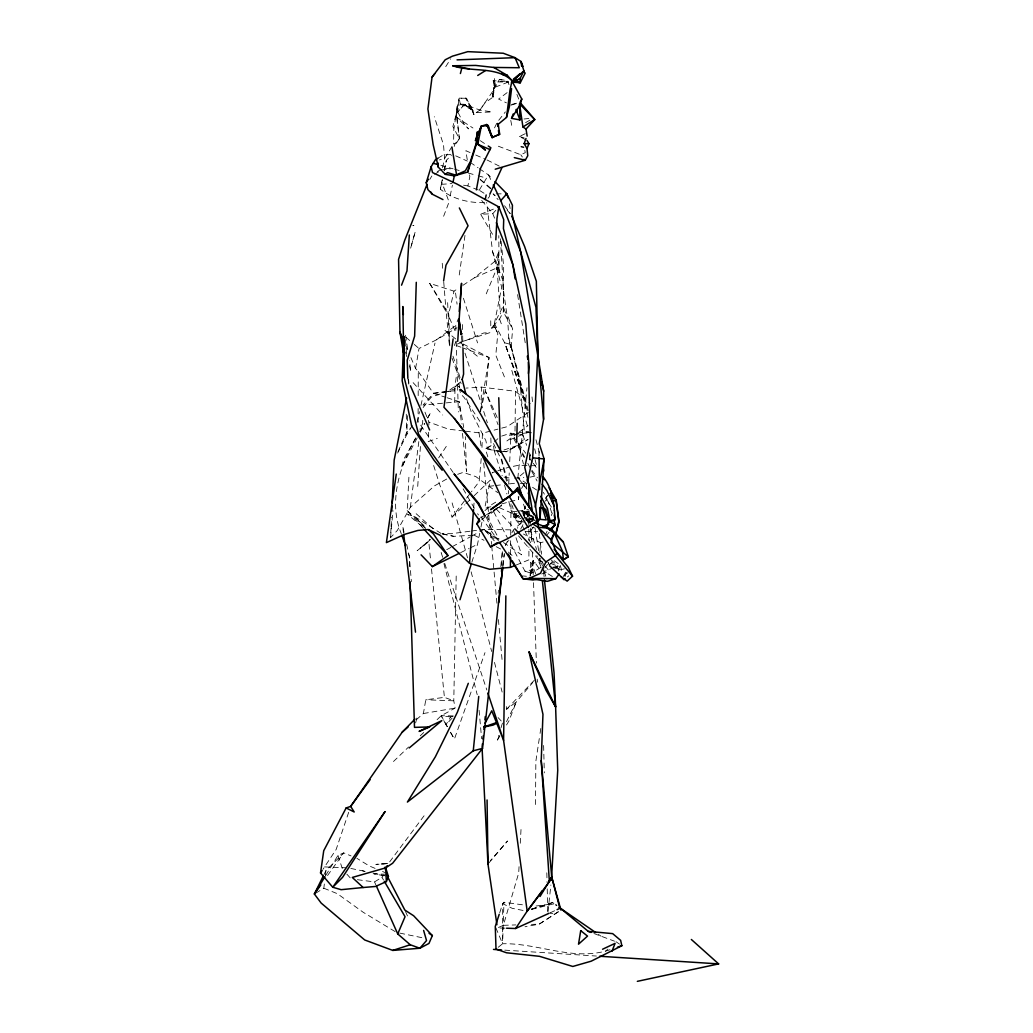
<?xml version="1.0" encoding="UTF-8"?>
<svg xmlns="http://www.w3.org/2000/svg" width="1033" height="1033" viewBox="0 0 1033 1033"><rect width="100%" height="100%" fill="white"/><g stroke="black" fill="none" stroke-linecap="round" stroke-linejoin="round"><path stroke-width="0.75" stroke-dasharray="5 3.75" d="M498.216 947.287L502.619 943.749L502.684 903.668L503.962 902.261L524.144 905.037M418.133 408.513L418.081 421.374L453.138 472.481M418.184 395.652L418.275 371.531L415.576 368.471L410.579 356.837M535.494 804.513L535.856 761.244L539.833 734.954M510.522 554.501L510.689 536.786M510.715 535.171L511.038 502.955M462.926 285.315L474.392 277.787L494.897 261.336L498.461 252.569L497.002 267.844L499.068 272.88L498.81 235.627M456.199 576.027L453.784 700.813L455.101 708.109L441.207 715.714L436.546 720.182M515.002 431.135L515.532 391.3L481.585 387.13L465.973 388.098M520.981 518.721L517.236 516.616L516.913 513.22L513.711 514.085L513.621 517.133L518.643 523.279L522.285 521.807M428.475 437.308L428.656 431.226M428.85 425.131L428.94 422.097L423.711 408.965M454.623 402.379L455.049 388.782L458.174 388.589M481.184 400.068L481.585 387.13M481.998 447.392L482.424 433.214L497.932 429.121M422.729 420.366L422.626 423.582L419.889 429.276M610.025 949.714C574.258 961.981 538.684 942.909 502.619 943.749L503.962 902.261M501.78 565.425L502.412 549.93L495.324 546.225M529.645 459.93L529.916 453.784M508.313 493.774L508.443 490.572M508.727 484.154L509.217 472.946M509.721 461.725L510.844 436.094M446.643 479.054L434.389 485.936L410.346 507.306L397.343 530.42L390.551 537.625L390.99 528.134M391.068 526.559L391.507 517.068M473.23 112.365L472.158 109.847L463.946 104.23L479.932 110.066L491.966 111.938L476.187 112.597L464.488 104.372L460.305 104.049L457.18 106.386L456.276 117.142L468.62 128.88L463.83 123.637L456.986 110.454L459.143 98.148L466.567 98.29L473.915 114.443L471.707 107.794L465.663 98.032L473.915 114.443M530.742 562.236L532.06 564.418L530.071 576.556L533.299 560.312L530.742 562.236L530.071 576.556L532.382 569.777L533.299 560.312L540.014 569.674M407.622 415.666L406.705 434.712L397.64 453.087M529.722 459.75L530.032 453.513M423.272 528.367L407.183 510.625L408.9 477.246M519.044 866.674L518.721 872.924L503.381 925.323L497.402 927.918L504.982 928.163M520.283 843.251L521.11 827.64M492.405 95.23L495.285 87.134L508.443 82.02L493.115 80.6L495.478 81.93L492.405 95.23L493.064 97.076L494.497 78.017L493.115 80.6L494.097 84.383L493.064 97.076L485.006 102.861L479.932 110.066L476.187 112.597M417.719 486.401L420.56 444.267M481.223 458.536L479.131 481.701L471.397 491.824M539.846 552.707L540.582 542.777L523.499 534.048M473.656 508.081L474.134 501.767M456.16 377.432L454.391 390.874L448.412 391.572M500.398 238.804L503.639 291.771L506.674 312.96L512.652 329.036L510.909 349.27L508.765 337.868L507.629 318.577L503.097 306.284L494.407 323.458L504.633 342.788L520.18 384.379L524.196 398.415L504.633 342.788L510.638 344.376L528.225 410.514M390.551 537.625L392.979 510.612M490.74 320.798L490.791 328.52L494.433 325.511L497.816 333.582L495.788 355.171L505.331 379.253M500.811 566.704L502.258 551.454M457.18 106.386L456.534 112.946L452.88 126.555L459.362 138.629L454.365 146.337M517.817 478.189L526.985 387.749M498.126 593.368L498.461 590.166M547.994 911.532L550.899 884.997M502.916 566.019L504.362 553.314M502.942 565.477L504.194 554.656M315.724 893.183L323.833 888.225L324.594 881.833M325.369 875.442L325.937 870.638L343.705 852.884L351.052 855.918M410.346 507.306L418.92 440.884M459.246 274.998L465.328 233.071M466.567 98.29L459.143 98.148L456.276 117.142L472.933 128.002M540.065 733.404L540.995 727.219M493.064 97.076L495.478 81.93L508.443 82.02L499.443 79.334L495.285 87.134L495.478 81.93L494.097 84.383M501.586 503.923L518.463 499.494L518.94 496.666M528.806 519.405L528.199 522.943L532.279 521.872L531.75 518.579L528.806 519.405L531.982 521.704M415.576 368.471L419.011 348.495L436.559 339.78L456.96 327.758M416.312 719.743L423.388 713.519L425.79 699.78L444.422 697.365L453.784 700.813L425.79 699.78M532.589 521.084L533.17 517.972M490.843 506.725L484.709 508.339L490.339 480.1L472.933 496.925M471.836 562.288L477.517 544.314L479.712 533.364M480.965 527.101L482.837 517.727M494.407 323.458L501.689 287.213L492.534 251.471L486.685 202.455M484.593 202.584C468.995 203.165 452.583 199.072 440.329 189.168L442.279 179.742M440.329 189.168L442.331 179.845M444.203 170.819L446.372 160.283L451.473 155.118M450.156 195.973L452.402 185.139M478.305 190.007L467.897 185.94L469.834 176.669L469.356 173.621M489.978 193.842L489.41 196.606L486.517 200.195M444.216 170.432L446.372 160.283M442.537 167.798L444.564 158.617L443.544 144.904L434.286 116.703M417.061 422.6L419.527 411.689M420.935 405.44L434.996 343.046M517.236 516.616L513.621 517.133L515.777 518.256L516.913 513.22M449.794 345.797L448.748 314.109L454.004 291.164L457.826 288.659M521.755 519.857L520.981 522.943L517.288 528.225M524.906 517.791L523.292 513.672L525.229 505.976M415.628 722.88L417.138 716.902M524.958 571.172L531.427 573.315L532.382 569.777L524.958 571.172L508.636 540.156M499.882 735.909L497.402 740.002L498.771 735.393M501.07 727.697L502.438 723.087M454.184 146.479L455.075 143.613L459.362 138.629L456.534 112.946L460.305 104.049L459.143 98.148M558.259 571.042L560.183 564.961L552.887 559.847M499.714 912.785L502.684 903.668L512.213 908.33L524.028 910.641M523.744 514.563L524.661 511.774L528.47 523.86M564.909 576.788L566.381 572.424M348.663 812.325L336.164 849.436L322.955 869.321M486.504 514.718L501.651 505.06L487.072 516.603L499.016 539.032M450.582 732.552L454.417 739.073L484.994 652.649M443.622 216.259L449.071 201.977L441.685 181.989M455.876 330.34L455.734 325.537L458.213 319.016M454.339 345.551L456.07 341.045M486.246 293.837L497.002 267.844L499.171 267.276M551.286 515.57L552.423 512.936M398.002 451.641L406.356 433.201L410.217 428.062M415.77 437.811C399.59 466.309 388.227 501.78 401.256 533.622M494.536 127.872L497.364 122.01L505.369 111.913M323.897 874.757L325.937 870.638M497.402 740.002L499.507 735.78M506.506 721.667L516.306 701.923L532.796 682.426M544.946 535.507L547.09 531.272M520.658 529.128L523.524 523.628M495.633 328.378L494.833 327.177L490.791 328.52L499.585 319.068L503.316 311.927L503.639 291.771L503.316 311.927L512.652 329.036M507.5 541.15L505.279 545.372L508.042 541.421M511.955 532.705L513.44 529.903L520.981 522.943L524.428 530.032M417.203 437.902L401.359 467.691L403.929 458.923L416.428 437.14M420.211 432.233L424.744 423.724M427.752 418.055L430.774 412.374L427.585 417.887M563.256 576.595L565.877 571.727M419.592 431.665L424.382 423.401M452.996 716.282L450.659 716.979L445.985 724.727L447.521 727.335M506.506 724.985L508.985 720.892L516.306 701.923L506.57 709.245L506.131 704.441M429.754 179.432L431.859 175.972M479.377 189.904L486.556 178.128L477.427 175.584M412.322 425.519L406.705 434.712L406.253 412.232M550.279 564.367L551.854 561.797L559.654 569.919L560.88 572.708M325.757 875.377L337.972 855.414L343.705 852.884L326.286 877.301M451.95 146.634L444.564 158.617L439.348 159.947M445.739 66.667L450.724 58.804M521.51 488.454L526.417 480.823M438.689 457.864L447.948 443.88M479.932 110.066L493.671 90.026M547.219 495.672L545.45 498.177L553.559 510.315M424.072 815.799L388.576 863.317L375.999 864.401L388.847 863.472L375.999 864.401M433.64 465.496L439.851 485.045L452.041 517.12L465.586 499.417M466.554 498.151L470.428 493.09M423.13 407.506L431.239 397.137L455.049 388.782M357.379 879.69L374.54 881.924L381.939 877.288L383.721 875.016M533.622 526.92L530.859 530.407L532.072 542.506L530.665 528.16M547.167 534.694L549.182 532.189M544.753 567.969L547.632 564.431M488.996 862.852L507.539 841.004L490.52 860.476M430.658 539.407L417.164 550.705L428.747 541.602L430.684 560.88M472.158 109.847L460.305 104.049L471.707 107.794L472.158 109.847L464.488 104.372L456.173 113.811L453.823 129.629L453.59 143.974L455.075 143.613M446.824 391.352L433.473 393.341L423.052 405.065L459.143 401.656L463.727 427.533M495.814 210.306L492.793 213.676L480.629 214.283L494.226 237.138M508.817 501.586L511.154 510.715L515.777 518.256L518.527 515.183M504.014 449.975L518.54 445.12L523.796 439.309L522.775 434.841L519.741 434.428M549.788 493.464L545.45 498.177L548.536 502.18L552.539 515.687M464.488 104.372L456.173 113.811L459.362 138.629M452.118 718.129L445.985 724.727L441.207 715.714L454.171 715.934M506.57 709.245L535.83 678.681M540.84 566.523L538.361 560.661L540.298 558.659M423.026 546.031L429.702 539.433M564.25 575.626L567.259 572.708L569.609 575.084L567.414 576.956M452.041 517.12L464.811 504.775M465.973 503.652L471.771 498.048M393.483 761.502L408.616 746.988M420.25 735.819L423.75 732.462M494.381 441.892L497.854 438.715M605.583 951.212L607.895 949.107M545.05 501.225L547.206 499.313L543.319 492.276M484.929 510.625L491.979 504.427L498.642 500.424M460.731 381.887L448.309 391.133L454.391 390.874M523.963 472.649L517.972 477.711L526.895 489.138M481.752 519.715L491.966 511.555M507.126 92.634L498.577 99.065L506.454 102.861M436.559 339.78L455.734 325.537M518.037 432.904L506.803 441.052L528.599 431.923M519.276 432.001L528.018 425.661M490.83 437.94L491.101 445.597L485.407 448.993L488.544 459.091M528.341 412.412L507.242 426.668L499.481 428.721M540.763 567.414L531.427 573.315M535.197 562.352L532.06 564.418L536.282 575.368M558.272 911.829L539.213 924.135L525.048 926.769M558.388 911.765L539.213 924.135L531.427 924.393M437.992 158.191L443.299 154.924L451.214 154.588M437.191 171.685L439.864 170.032L448.064 168.508L452.79 169.283M434.557 174.319L438.586 171.827M493.309 510.741L501.367 505.899M491.101 445.597L485.407 448.993L501.831 451.46M554.734 568.318L558.246 566.265L549.207 558.169M525.603 122.643L530.885 119.57M446.708 549.685L450.866 547.425M452.247 546.677L470.235 536.889M471.616 536.127L478.537 532.369M479.919 531.608L484.077 529.348L513.44 529.903L514.886 534.293M537.005 522.44L527.94 514.111L523.912 516.28L529.374 523.602M460.602 552.668L469.059 548.484M470.467 547.787L477.517 544.314M525.784 139.842L519.392 136.472L526.029 133.347M498.345 146.221L520.761 154.73L525.268 152.652L524.687 149.682M550.06 912.836L555.677 910.28M485.226 515.286L480.087 517.585L477.62 513.685M523.292 513.672L527.346 511.877L533.235 517.959L525.978 520.529M474.392 277.787L497.002 267.844L500.359 313.825M542.08 569.454L544.301 571.507L552.229 568.227M516.087 565.064L528.922 559.834L528.896 546.935M480.629 214.283L496.034 208.059M541.718 573.999L549.879 570.887M457.632 474.328L463.158 472.378L475.89 476.626L497.738 492.651M428.153 441.633L437.256 438.457M496.369 471.319L492.121 472.714L495.943 474.405M497.79 470.854L509.114 467.123M501.664 436.107L510.664 433.163L518.23 434.222M510.896 105.198L518.476 102.861M531.375 909.13L553.352 902.377L556.968 905.386M540.582 542.777L543.1 542.015M531.504 909.195L553.352 902.377L556.361 905.76M531.479 909.427L553.908 903.785L556.529 905.592M511.761 104.41L517.249 103.068M441.285 170.174L448.064 168.508M530.006 477.181L537.199 475.464M559.654 569.919L566.484 568.37M513.298 466.322L517.481 465.509L537.083 465.741M518.153 511.167L528.483 509.553M552.655 567.259L558.246 566.265L549.569 563.037M423.388 713.519L455.101 708.109M533.235 517.959L525.991 519.057L521.846 511.981L528.212 511.154M527.489 432.75L509.514 435.177L524.402 431.574L530.471 432.336M469.963 531.233L451.163 533.725L442.537 533.519M471.539 531.014L477.801 530.187M479.377 529.981L484.077 529.348L502.206 541.654M536.037 906.018L553.908 903.785M489.113 486.298L493.813 485.742M495.388 485.549L503.226 484.619M509.501 483.883L515.777 483.134M418.275 371.531L433.473 393.341L446.915 391.752M516.707 511.335L513.814 511.684L511.154 510.715M524.067 118.989L528.806 118.511M522.143 521.084L518.282 521.458L513.814 511.684L512.342 505.576M441.401 184.352L451.989 183.564M514.576 478.111L523.834 477.556M442.189 533.996L453.836 536.334L472.52 535.223M503.381 925.323L515.841 924.909M525.397 531.685L537.754 531.324M496.15 193.855L503.781 193.842M538.361 560.661L540.685 560.661L543.255 562.339M386.071 874.241L373.894 873.879L384.069 875.726M324.569 866.907L346.391 867.823M503.355 451.55L506.39 451.718L528.083 439.464L506.39 451.718L500.579 451.292M547.826 913.095L555.599 913.546M504.763 950.14L596.415 956.041M499.133 451.176L494.768 450.853L487.356 448.232L485.884 440.665L471.332 412.167L465.96 397.124M521.433 575.859L527.192 576.324M524.041 522.014L518.282 521.458L518.643 523.279M520.193 483.237L527.346 483.948M463.869 430.993L448.412 429.16L428.94 422.097M465.418 431.187L482.424 433.214M450.659 716.979L441.207 715.714L447.418 726.703M527.514 519.263L538.206 520.748M504.014 477.13L511.49 478.305M532.124 527.489L534.965 527.94M499.443 79.334L507.603 80.703L508.972 84.629M463.585 185.191L467.897 185.94M531.479 432.814L524.402 431.574L520.18 384.379M399.758 933.096L424.137 938.132M350.807 868.443L366.883 871.723M506.48 481.158L501.354 459.788L493.232 442.95L494.097 450.311L499.662 451.434M442.524 533.803L453.836 536.334M373.042 873.092L386.897 876.178M362.26 870.69L365.178 871.49M440.871 165.409L453.061 168.805M454.585 169.231L459.156 170.497M468.285 173.04L475.903 175.158M519.392 136.472L524.699 138.06M447.651 302.643L449.471 345.642L446.101 311.643L429.715 283.365L454.004 291.164M433.473 393.341L445.546 397.253M447.057 397.744L459.143 401.656L461.48 423.853M532.692 516.255L523.873 513.22L521.433 511.219M460.938 347.217L455.011 345.048L483.793 332.975L489.952 332.639L459.93 342.31L489.061 357.521L486.156 387.272L480.087 413.252L489.061 357.521L462.422 347.759M593.962 933.535L614.519 941.192M527.114 520.038L531.414 521.639M553.546 567.246L561.642 570.41L560.183 564.961M323.833 888.225L337.352 893.687L363.203 912.281L396.672 932.528M375.082 868.379L369.143 865.886L356.927 858.346M382.533 871.503L385.503 872.743M470.105 152.561L465.87 150.702L467.497 161.393M475.735 155.027L485.6 159.353M487.008 159.96L499.313 166.119M499.223 507.616L523.873 518.476M455.708 155.841L467.329 161.083M474.082 535.133L483.999 540.311M542.945 567.44L544.301 571.507L553.288 577.06M479.79 190.588L487.008 195.095M525.668 519.509L531.117 522.93M441.104 533.48L414.762 516.694L407.635 514.382L424.537 528.483M526.585 519.922L531.621 523.163M527.23 483.818L517.972 477.711L526.636 488.441M532.524 487.292L537.819 490.778M480.306 140.695L486.917 145.124M503.497 542.532L521.639 554.837L515.364 535.765M616.017 941.734L619.516 944.136M470.235 162.388L478.072 167.772M479.377 168.676L488.506 174.951L492.818 179.393M598.469 934.426L601.09 936.234M494.265 540.788L484.077 529.348L499.042 540.659M444.991 330.405L458.523 341.2M459.75 342.181L478.202 356.889M480.28 179.458L490.92 188.342M515.532 391.3L530.252 403.748M405.917 337.236L413.058 343.382M414.246 344.402L419.011 348.495M495.298 195.779L493.103 193.855L498.113 199.666M416.17 513.724L433.95 529.503M407.183 510.625L426.319 527.605M480.242 179.561L490.714 188.91M484.077 529.348L496.834 541.24M508.417 552.048L514.214 557.458M524.712 518.14L522.491 510.651L533.841 522.039M496.382 509.114L514.008 527.889M425.712 528.457L414.762 516.694L424.976 528.018M498.087 717.586L501.237 720.995M413.123 382.649L442.731 415.021M346.856 874.15L351.143 878.876M507.113 210.125L510.121 213.599M518.527 535.882L538.877 559.834L536.811 555.573M481.688 200.415L492.793 213.676L494.562 218.17M544.468 565.271L540.685 560.661L542.493 566.084M545.424 566.42L548.252 569.88M480.991 517.081L498.616 541.047M517.275 441.956L510.664 433.163L523.886 457.09M518.217 443.209L525.758 453.255M529.529 458.278L532.357 462.048M548.006 562.559L549.698 564.819M531.84 470.144L537.496 477.814M504.543 205.748L510.186 213.469M533.299 463.3L536.837 468.259M520.761 154.73L522.362 157.016M479.854 421.335L464.127 397.485L460.847 394.141L459.491 389.57M429.715 283.365L448.748 314.109M381.939 877.288L383.527 880M463.146 488.841L475.968 511.09M522.491 510.651L531.388 526.184M450.53 732.203L454.417 739.073M531.659 471.164L537.095 481.016M493.813 511.968L507.9 538.748M518.54 445.12L524.958 457.761M527.824 463.378L529.968 467.587M513.711 514.085L515.777 518.256M525.113 531.453L530.613 542.803M488.506 174.951L491.915 182.066M494.833 327.177L497.816 333.582M486.323 517.339L493.374 532.963M497.209 417.513L485.445 391.197L498.035 424.64M405.44 911.377L407.777 916.62M374.54 881.924L375.831 884.816M548.123 562.494L549.039 564.599M405.582 345.203L408.074 351.013M449.484 317.944L455.63 332.277M495.879 927.892L502.619 943.749M516.913 94.39L518.966 99.723M522.775 434.841L526.649 445.326M529.413 452.816L530.523 455.811M499.585 319.068L501.689 324.878M452.002 357.999L461.131 383.579M408.242 553.275L409.313 556.296L411.379 581.579M492.534 251.471L502.516 279.711L503.549 296.032L503.652 266.101L500.876 239.191M506.067 346.597L524.196 398.415M523.499 504.156L528.547 518.902L525.009 506.57M452.983 356.165L461.002 380.209M442.692 557.278L441.168 552.694L441.969 555.819M444.719 563.385L486.84 690.018M494.097 450.311L502.18 475.748M337.972 855.414L342.582 869.437M464.992 353.131L487.344 422.794M463.43 298.24L477.556 342.879M530.381 529.903L536.566 549.53M539.433 558.595L541.047 567.995M544.301 571.507L546.948 579.952M508.765 337.868L527.979 413.484M511.813 370.421L528.199 428.721M452.118 502.903L467.523 557.768M405.491 351.969L406.757 356.553M409.313 365.721L411.018 371.828L409.352 360.685M518.192 443.105L523.434 464.024M527.346 511.877L527.94 514.111M501.664 459.039L508.081 483.379M535.972 439.761L539.626 453.681M471.138 571.83L491.669 651.461M494.484 662.398L502.141 692.071M535.068 459.595L537.005 467.136M504.517 484.864L506.867 493.994M534.668 448.813L536.566 456.302M443.945 563.618L477.207 694.68M510.638 344.376L528.25 418.701M404.045 532.331L402.728 526.339L403.49 532.654M406.679 544.314L409.313 556.296L409.701 569.054M510.767 120.396L512.136 127.653M407.996 379.24L409.081 385.516L408.577 379.201M509.398 203.914L510.134 208.563M517.598 294.625L525.577 345.061M533.093 515.816L534.1 522.13M535.107 528.444L538.877 552.139M539.872 558.453L540.375 561.616M537.16 679.107L537.664 682.219M478.925 432.22L481.301 447.625M483.689 463.029L491.579 544.365M405.569 335.234L407.932 351.143M539.291 533.596L541.654 554.217M455.579 293.049L457.064 304.18M461.273 335.996L462.539 345.539M479.08 710.252L481.623 738.672M543.578 571.804L544.094 576.595M462.474 433.369L466.49 471.435L465.341 436.675M532.008 396.904L532.499 401.643M431.497 568.899L444.422 697.365M526.275 483.457L526.907 489.887M528.935 510.625L530.51 526.559M491.721 545.966L496.963 603.595M498.41 619.606L502.348 662.824M442.24 263.273L442.86 271.072M443.738 281.996L446.101 311.643M405.44 339.754L406.692 355.533M518.269 496.486L518.463 499.494M532.421 552.151L533.222 574.658M533.519 582.702L536.398 663.083M456.212 341.536L458.368 411.947M498.461 252.569L499.068 272.88M543.629 745.477L544.314 772.878M546.819 872.795L547.064 882.466M547.219 888.909L547.787 911.48M462.397 324.556L462.629 334.214M462.668 335.815L462.939 347.075M538.955 451.098L539.032 455.94M528.831 511.49L528.857 527.605M528.87 529.219L528.883 540.491M415.059 232.36L410.501 248.708L415.059 232.36M458.936 383.656L455.45 386.419L459.62 387.388L458.936 383.656M413.807 225.581L412.993 225.388L413.807 225.581M459.62 387.388L458.6 386.549L459.62 387.388"/><path stroke-width="1.5" d="M533.996 514.524L518.45 489.41L490.585 509.682L509.359 496.615L517.83 487.576L516.874 490.365L535.701 516.087L538.103 520.968L507.681 538.658L490.468 546.831L476.872 523.821L479.803 521.032L418.533 434.092L404.135 377.355L404.148 336.642M537.289 522.272L540.052 518.786L544.12 458.949L539.239 443.648L543.578 419.243L543.668 391.158L520.671 251.871L512.161 214.309L512.433 205.244L506.829 193.842L494.975 181.614M482.721 147.254L485.471 150.121L477.814 144.284L477.375 131.811L476.42 138.009L481.326 126.116L486.646 124.515L488.26 125.626L492.25 137.544L486.646 124.515L488.738 128.402M396.272 474.057L386.394 542.622L404.884 534.255L417.978 530.42L428.269 529.542L440.123 535.236L469.524 563.269L489.655 569.286L510.392 567.375L510.483 557.717M505.86 595.873L503.587 740.364L527.192 911.119L515.596 928.512L506.506 928.215M516.668 442.201L517.184 423.272M416.286 282.319L414.633 336.138L407.196 360.297L407.867 378.401M403.748 336.693L402.173 380.738L411.638 425.906L433.976 460.176L442.176 470.247M542.105 890.885L527.192 911.119L549.388 881.704L541.227 760.624L542.958 714.332L529.064 651.926L555.612 706.856L557.73 770.269L551.415 880.323M387.259 865.667L385.671 867.862L388.434 876.526L386.355 881.588L375.495 886.469L363.151 887.515L352.292 877.443L385.671 867.862L392.63 863.265L482.54 748.383L501.276 577.834M501.534 571.636L501.651 568.537M391.804 510.741L392.024 506.002M392.166 502.839L394.154 460.15L406.589 397.95M538.245 525.862L535.301 504.194L527.695 480.823L532.679 457.813L537.844 352.744L536.347 281.273L524.635 246.616L511.735 216.207M495.827 239.824L496.976 218.415L498.836 206.923L456.999 184.081L432.53 172.563L431.135 166.739L435.345 159.831L437.992 158.191M409.326 234.995L406.989 270.904L401.54 285.173M457.722 341.368L461.544 283.287L460.253 298.937M469.524 563.269L473.54 509.656M459.22 311.462L459.866 303.625M468.298 683.317L457.348 712.266L435.358 756.789L407.389 802.073L473.256 750.797L478.744 696.449M528.431 373.468L529.064 367.128L525.784 323.975L512.859 264.68L503.433 228.616L503.704 219.551L498.836 206.923L497.893 206.897L498.836 206.923M482.127 746.988L482.45 743.786M482.953 738.982L483.276 735.78M483.948 729.375L484.27 726.173M484.929 719.769L485.265 716.566M498.758 602.549L502.735 567.608M501.147 580.933L502.761 567.014M511.567 88.618L509.359 106.864L506.493 117.426L498.242 124.244L499.688 134.213L491.992 137.531L489.035 129.357M475.309 140.617L476.355 138.048L476.51 143.613L467.781 172.02L454.326 175.842L445.326 174.357L442.731 171.736M506.493 117.426L509.966 90.168L512.084 80.548C495.905 65.983 472.133 72.478 452.803 65.763L475.696 65.428L493.761 67.442L519.289 67.739L515.028 57.667L503.239 53.238L467.82 51.65L452.389 56.182L445.223 59.759L432.052 77.113L427.907 108.956L433.111 144.426L438.289 167.152L441.866 170.858M363.151 887.515L341.148 889.684L332.755 887.257L320.527 872.937L323.729 850.727L346.145 807.948L350.665 806.386L370.098 779.695M453.113 338.927L443.97 407.299L454.404 418.52L513.091 492.831L482.321 455.618L454.404 418.52M443.609 280.911L445.946 265.249L468.065 225.775L459.336 207.93M476.368 189.904L480.255 168.896L490.882 147.784L488.235 146.015M535.184 507.1L544.12 458.949L532.679 457.813M488.26 125.626L481.326 126.116L477.814 144.284L490.107 149.643M453.048 182.04L454.326 175.842L465.379 170.794L470.338 161.652L476.755 141.689M485.226 199.537L486.181 194.966M467.781 172.02L469.86 162.852M528.315 493.632L529.077 490.546L532.344 511.077M462.151 379.602L463.585 374.101L462.978 348.689M460.395 73.537L461.854 68.01M546.664 528.302L548.691 521.11L545.721 509.166M457.038 59.862L515.028 57.667L521.019 61.502L523.899 70.851L512.11 81.439L521.794 99.052L520.167 104.682L511.542 118.356L519.961 119.931L519.56 103.855L534.771 119.583L526.017 129.048L527.166 136.124M527.695 480.823L528.47 478.202L527.101 479.945M442.95 199.601L432.349 194.256L427.907 189.633L426.229 182.738L431.135 166.739M459.982 599.76L471.358 563.798M499.223 914.295L495.272 926.446L496.008 949.056L506.493 952.775L539.51 956.326L572.811 966.462L591.199 961.181L621.853 945.737L620.639 940.353L612.659 933.625L588.255 931.366L559.37 907.374M532.886 523.976L537.935 527.204L547.077 528.057L554.256 533.054L550.912 542.377L568.318 556.748L563.424 559.77L554.114 549.143M495.22 169.218L525.255 160.244L527.76 155.763L526.998 148.481L524.131 143.639L526.017 138.461M511.542 118.356L513.22 113.94M611.962 951.264L615.074 943.361L602.562 949.237M477.323 136.072L481.326 126.116M427.068 184.352L404.691 240.353L398.57 259.373L399.952 332.122L403.438 352.537M526.998 148.481L528.973 143.677L527.05 140.514M387.646 876.888L404.846 910.073L413.639 915.755L432.349 935.575L428.966 943.452L419.85 948.242L410.23 944.756L397.731 933.922L405.052 916.71L384.328 881.356M489.978 193.842L501.948 167.656M549.491 565.658L560.945 576.595L567.169 581.127L572.54 576.182L555.367 555.638L537.935 527.204L551.054 539.665L556.748 553.081L555.367 555.638L545.941 561.913L540.453 573.315L529.128 578.39L523.072 578.816L499.494 542.402M551.054 539.665L554.256 533.054L563.321 542.015L568.318 556.748L563.424 559.77L562.52 551.26L554.256 533.054M511.412 82.175L520.322 82.627L525.19 73.085L523.253 71.587M323.213 876.139L314.368 894.01L321.173 903.087L364.714 939.978L392.785 950.412L419.85 948.242L426.539 940.546L423.62 930.436M519.754 78.288L520.322 82.627L512.11 81.439L519.844 78.973L523.899 70.851M476.872 523.821L479.441 518.837M549.388 881.704L551.751 877.198L541.227 760.624M521.794 99.052L519.999 102.396L534.771 119.583L522.918 126.956L519.56 103.855M485.045 723.19L491.773 710.794L503.587 740.364L487.86 693.066M540.027 896.489L551.751 877.198L560.945 910.125M426.229 182.738L428.346 179.29M324.943 876.707L314.368 894.01L320.785 885.01M320.527 872.937L322.141 870.522M414.995 719.084L402.186 732.177L350.665 806.386L354.203 811.99L346.145 807.948M555.857 578.648L529.128 578.39L547.387 581.359L555.857 578.648L559.163 573.948M549.117 880.929L551.751 877.198L559.886 908.369L557.084 909.647M551.183 529.684L555.199 524.687L553.869 520.18M432.052 77.113L434.699 73.821M543.578 419.243L537.844 352.744L535.959 307.305L520.671 251.871L500.773 200.596L506.829 193.842L506.105 193.442L505.537 194.191L506.829 193.842L508.197 197.91M551.209 529.128L555.199 524.687L548.691 521.11M549.659 529.761L555.199 524.687M402.186 732.177L408.074 727M409.197 747.957L441.801 720.647L419.088 731.416L429.728 726.948L414.491 727.374L410.075 581.799M482.321 455.618L502.722 500.553L509.359 496.615L516.874 490.365M513.466 79.05L519.999 73.834L512.536 81.323L507.397 75.474L493.761 67.442M445.326 174.357L447.534 172.614L456.651 175.429L451.963 147.228M421.077 554.837L432.388 566.588L447.96 555.573L433.498 533.971L428.708 529.722M565.232 578.842L563.941 579.694L560.945 576.595M477.711 75.474L485.484 70.58M512.11 81.439L514.602 79.915M490.468 546.831L497.312 542.674M543.293 527.334L548.588 524.26L547.813 515.338M497.183 723.035L493.141 725.076L484.27 727M432.388 566.588L459.181 553.365M515.596 928.512L548.652 913.482M540.84 500.785L549.014 520.839L550.202 521.897L554.992 519.78C554.166 505.124 552.875 488.544 543.087 476.897M491.992 137.531L499.688 134.213M510.392 567.375L514.666 565.632M543.022 526.352L548.588 524.26M484.219 726.832L496.989 722.454M617.411 947.222L621.853 945.737M392.785 950.412L410.23 944.756M519.844 78.973L512.536 81.323L512.084 80.548M473.256 750.797L482.54 748.383M551.622 501.418L556.258 500.282L558.866 521.045L555.547 535.068L558.943 522.375L556.193 501.418M539.588 508.546L542.377 507.862L544.611 508.74M637.335 981.35L718.632 963.905L691.348 939.475M538.193 578.971L533.015 579.991L523.072 578.816L512.303 560.854M549.014 520.839L554.992 519.78L554.282 515.041M524.131 143.639L528.973 143.677M529.128 578.39L533.661 578.687M493.503 949.417L501.547 949.934M599.631 956.248L718.632 963.905M538.167 519.173L546.199 519.922L542.377 507.862M512.381 81.426L520.322 82.627M502.774 74.686L507.397 75.474L501.857 73.459M452.803 65.763L469.124 68.824M514.305 157.61L525.255 160.244L523.976 159.314M521.226 146.66L523.589 147.267M433.253 163.279L437.837 164.57M534.281 522.698L551.506 529.09L563.321 542.015M588.255 931.366L591.108 932.45M522.918 126.956L526.017 129.048M429.044 933.315L432.349 935.575M559.15 907.387L595.847 932.631M386.859 875.003L388.434 876.526M551.067 495.207L556.258 500.282L549.065 487.808M515.105 529.064L545.941 561.913M424.343 529.555L447.96 555.573M556.748 553.081L568.292 567.375L572.54 576.182M542.196 484.219L546.909 490.61L554.192 506.054M430.826 192.009L432.349 194.256M509.359 496.615L528.083 527.411M508.159 554.037L510.638 558.13M544.443 579.784L554.024 672.612L555.612 706.856L546.07 690.341L529.064 651.926M542.919 477.039L544.456 479.725M540.788 496.279L547.477 508.636L550.202 521.897M535.417 517.055L537.225 520.722M493.283 184.92L500.773 200.596M376.477 886.249L397.731 933.922M410.437 385.8L429.625 429.96M402.457 337.933L399.952 332.122L404.213 347.398M522.956 66.422L521.019 61.502L521.652 66.164M496.331 222.676L512.859 264.68L515.105 278.871M515.996 109.472L517.094 112.3L516.991 109.291M516.577 111.035L519.961 119.931M401.798 535.133L405.556 545.721M518.45 489.41L519.457 492.367M490.972 133.619L492.25 137.544M521.91 495.788L518.372 483.457L480.952 414.659L471.216 398.247L460.047 389.376L465.78 393.573L462.19 379.318M540.659 375.818L541.253 378.879M541.86 381.952L543.668 391.158M542.867 466.051L543.745 471.022M458.975 319.262L461.26 334.821L458.936 319.274M527.321 356.088L527.824 359.252M528.328 362.402L530.342 440.949L524.764 467.368L528.78 484.09L528.819 506.648M498.435 130.571L499.068 134.626M550.86 492.276L551.764 498.293M482.101 748.318L487.976 864.066L496.938 924.716M385.051 867.126L385.451 869.98M403.683 534.229L415.511 632.157M497.532 123.469L497.841 126.4M542.39 580.766L555.612 706.856M403.374 314.523L402.831 306.543L404.135 377.355M385.671 867.862L386.355 881.588M542.183 382.3L542.299 385.412M438.147 163.033L438.289 167.152M498.758 397.744L500.514 452.351M539.058 457.542L539.575 489.784M539.872 507.5L540.052 518.786M487.072 799.968L487.976 864.066M580.714 930.656L578.519 944.201L587.519 936.105L580.714 930.656M384.947 811.718L342.53 877.391L332.755 887.257L384.947 811.718M478.666 503.239L454.016 473.876L477.982 503.678L485.006 516.126L478.666 503.239"/></g></svg>
